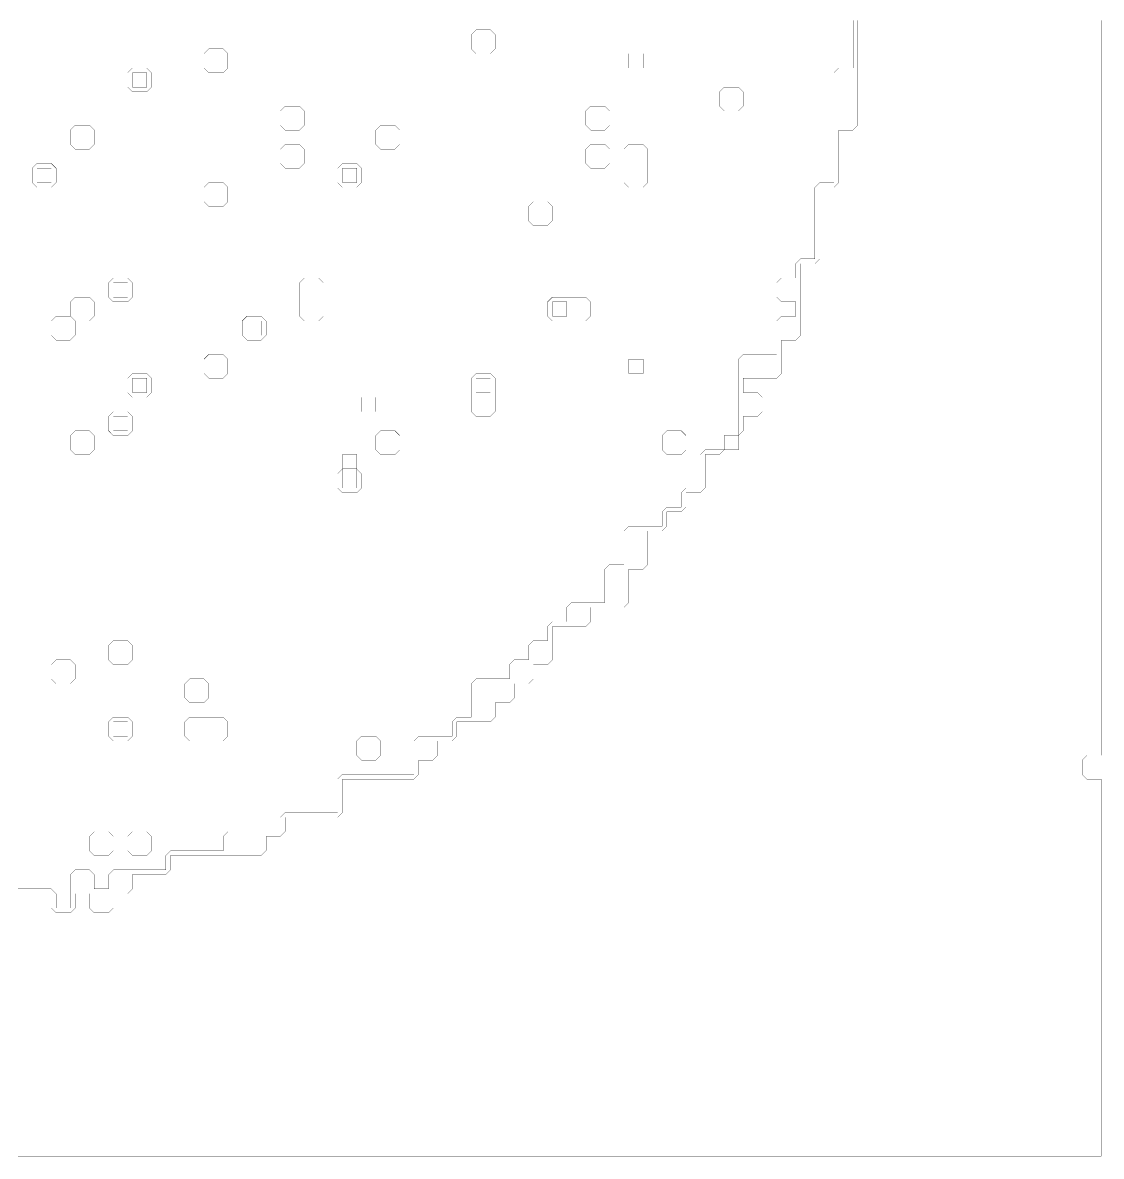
# Model space of a CAD drawing. Header units: metres. Extents: x 0 to 4990, y -4990 to 0.
# Drawn here: x 2783 to 4990, y -4990 to -2671 of the extents above; entities that cross this region are included whole.
import ezdxf

# ---------------------------------------------------------------- set-up
doc = ezdxf.new("R2010")
doc.units = ezdxf.units.M
doc.layers.add('conductor', color=1, linetype='Continuous')
doc.layers.add('substrate', color=5, linetype='Continuous')

msp = doc.modelspace()

# ---------------------------------------------------------------- linework, layer by layer
at = {"layer": 'conductor', "const_width": 0.5}
msp.add_lwpolyline([(2773.4375, -4443.359375), (2783.203125, -4443.359375), (2792.96875, -4443.359375), (2802.734375, -4443.359375), (2812.5, -4443.359375), (2822.265625, -4443.359375), (2832.03125, -4443.359375), (2841.796875, -4443.359375), (2851.5625, -4453.125), (2851.5625, -4462.890625), (2851.5625, -4472.65625), (2851.5625, -4482.421875), (2861.328125, -4482.421875), (2871.09375, -4482.421875), (2880.859375, -4482.421875), (2880.859375, -4472.65625), (2880.859375, -4462.890625), (2880.859375, -4453.125), (2880.859375, -4443.359375), (2880.859375, -4433.59375), (2880.859375, -4423.828125), (2880.859375, -4414.0625), (2890.625, -4404.296875), (2900.390625, -4404.296875), (2910.15625, -4404.296875), (2919.921875, -4404.296875), (2929.6875, -4414.0625), (2929.6875, -4423.828125), (2929.6875, -4433.59375), (2929.6875, -4443.359375), (2939.453125, -4443.359375), (2949.21875, -4443.359375), (2958.984375, -4443.359375), (2958.984375, -4433.59375), (2958.984375, -4423.828125), (2958.984375, -4414.0625), (2968.75, -4404.296875), (2978.515625, -4404.296875), (2988.28125, -4404.296875), (2998.046875, -4404.296875), (3007.8125, -4404.296875), (3017.578125, -4404.296875), (3027.34375, -4404.296875), (3037.109375, -4404.296875), (3046.875, -4404.296875), (3056.640625, -4404.296875), (3066.40625, -4404.296875), (3076.171875, -4404.296875), (3076.171875, -4394.53125), (3076.171875, -4384.765625), (3076.171875, -4375), (3085.9375, -4365.234375), (3095.703125, -4365.234375), (3105.46875, -4365.234375), (3115.234375, -4365.234375), (3125, -4365.234375), (3134.765625, -4365.234375), (3144.53125, -4365.234375), (3154.296875, -4365.234375), (3164.0625, -4365.234375), (3173.828125, -4365.234375), (3183.59375, -4365.234375), (3193.359375, -4365.234375), (3193.359375, -4355.46875), (3193.359375, -4345.703125), (3193.359375, -4335.9375), (3203.125, -4326.171875), (3212.890625, -4326.171875), (3222.65625, -4326.171875), (3232.421875, -4326.171875), (3242.1875, -4326.171875), (3251.953125, -4326.171875), (3261.71875, -4326.171875), (3271.484375, -4326.171875), (3281.25, -4326.171875), (3291.015625, -4326.171875), (3300.78125, -4326.171875), (3310.546875, -4326.171875), (3310.546875, -4316.40625), (3310.546875, -4306.640625), (3310.546875, -4296.875), (3320.3125, -4287.109375), (3330.078125, -4287.109375), (3339.84375, -4287.109375), (3349.609375, -4287.109375), (3359.375, -4287.109375), (3369.140625, -4287.109375), (3378.90625, -4287.109375), (3388.671875, -4287.109375), (3398.4375, -4287.109375), (3408.203125, -4287.109375), (3417.96875, -4287.109375), (3427.734375, -4287.109375), (3427.734375, -4277.34375), (3427.734375, -4267.578125), (3427.734375, -4257.8125), (3427.734375, -4248.046875), (3427.734375, -4238.28125), (3427.734375, -4228.515625), (3427.734375, -4218.75), (3437.5, -4208.984375), (3447.265625, -4208.984375), (3457.03125, -4208.984375), (3466.796875, -4208.984375), (3476.5625, -4208.984375), (3486.328125, -4208.984375), (3496.09375, -4208.984375), (3505.859375, -4208.984375), (3515.625, -4208.984375), (3525.390625, -4208.984375), (3535.15625, -4208.984375), (3544.921875, -4208.984375), (3554.6875, -4208.984375), (3564.453125, -4208.984375), (3574.21875, -4208.984375), (3583.984375, -4208.984375), (3583.984375, -4199.21875), (3583.984375, -4189.453125), (3583.984375, -4179.6875), (3583.984375, -4169.921875), (3583.984375, -4160.15625), (3583.984375, -4150.390625), (3583.984375, -4140.625), (3593.75, -4130.859375), (3603.515625, -4130.859375), (3613.28125, -4130.859375), (3623.046875, -4130.859375), (3632.8125, -4130.859375), (3642.578125, -4130.859375), (3652.34375, -4130.859375), (3662.109375, -4130.859375), (3662.109375, -4121.09375), (3662.109375, -4111.328125), (3662.109375, -4101.5625), (3671.875, -4091.796875), (3681.640625, -4091.796875), (3691.40625, -4091.796875), (3701.171875, -4091.796875), (3701.171875, -4082.03125), (3701.171875, -4072.265625), (3701.171875, -4062.5), (3701.171875, -4052.734375), (3701.171875, -4042.96875), (3701.171875, -4033.203125), (3701.171875, -4023.4375), (3710.9375, -4013.671875), (3720.703125, -4013.671875), (3730.46875, -4013.671875), (3740.234375, -4013.671875), (3750, -4013.671875), (3759.765625, -4013.671875), (3769.53125, -4013.671875), (3779.296875, -4013.671875), (3779.296875, -4003.90625), (3779.296875, -3994.140625), (3779.296875, -3984.375), (3789.0625, -3974.609375), (3798.828125, -3974.609375), (3808.59375, -3974.609375), (3818.359375, -3974.609375), (3818.359375, -3964.84375), (3818.359375, -3955.078125), (3818.359375, -3945.3125), (3828.125, -3935.546875), (3837.890625, -3935.546875), (3847.65625, -3935.546875), (3857.421875, -3935.546875), (3857.421875, -3925.78125), (3857.421875, -3916.015625), (3857.421875, -3906.25), (3867.1875, -3896.484375), (3876.953125, -3896.484375), (3886.71875, -3896.484375), (3896.484375, -3896.484375), (3896.484375, -3886.71875), (3896.484375, -3876.953125), (3896.484375, -3867.1875), (3906.25, -3857.421875), (3916.015625, -3857.421875), (3925.78125, -3857.421875), (3935.546875, -3857.421875), (3945.3125, -3857.421875), (3955.078125, -3857.421875), (3964.84375, -3857.421875), (3974.609375, -3857.421875), (3974.609375, -3847.65625), (3974.609375, -3837.890625), (3974.609375, -3828.125), (3974.609375, -3818.359375), (3974.609375, -3808.59375), (3974.609375, -3798.828125), (3974.609375, -3789.0625), (3984.375, -3779.296875), (3994.140625, -3779.296875), (4003.90625, -3779.296875), (4013.671875, -3779.296875), (4013.671875, -3769.53125), (4013.671875, -3759.765625), (4013.671875, -3750), (4013.671875, -3740.234375), (4013.671875, -3730.46875), (4013.671875, -3720.703125), (4013.671875, -3710.9375), (4023.4375, -3701.171875), (4033.203125, -3701.171875), (4042.96875, -3701.171875), (4052.734375, -3701.171875), (4062.5, -3701.171875), (4072.265625, -3701.171875), (4082.03125, -3701.171875), (4091.796875, -3701.171875), (4091.796875, -3691.40625), (4091.796875, -3681.640625), (4091.796875, -3671.875), (4101.5625, -3662.109375), (4111.328125, -3662.109375), (4121.09375, -3662.109375), (4130.859375, -3662.109375), (4130.859375, -3652.34375), (4130.859375, -3642.578125), (4130.859375, -3632.8125), (4140.625, -3623.046875), (4150.390625, -3623.046875), (4160.15625, -3623.046875), (4169.921875, -3623.046875), (4169.921875, -3613.28125), (4169.921875, -3603.515625), (4169.921875, -3593.75), (4169.921875, -3583.984375), (4169.921875, -3574.21875), (4169.921875, -3564.453125), (4169.921875, -3554.6875), (4179.6875, -3544.921875), (4189.453125, -3544.921875), (4199.21875, -3544.921875), (4208.984375, -3544.921875), (4218.75, -3544.921875), (4228.515625, -3544.921875), (4238.28125, -3544.921875), (4248.046875, -3544.921875), (4248.046875, -3535.15625), (4248.046875, -3525.390625), (4248.046875, -3515.625), (4248.046875, -3505.859375), (4248.046875, -3496.09375), (4248.046875, -3486.328125), (4248.046875, -3476.5625), (4248.046875, -3466.796875), (4248.046875, -3457.03125), (4248.046875, -3447.265625), (4248.046875, -3437.5), (4248.046875, -3427.734375), (4248.046875, -3417.96875), (4248.046875, -3408.203125), (4248.046875, -3398.4375), (4248.046875, -3388.671875), (4248.046875, -3378.90625), (4248.046875, -3369.140625), (4248.046875, -3359.375), (4257.8125, -3349.609375), (4267.578125, -3349.609375), (4277.34375, -3349.609375), (4287.109375, -3349.609375), (4296.875, -3349.609375), (4306.640625, -3349.609375), (4316.40625, -3349.609375), (4326.171875, -3349.609375), (4326.171875, -3339.84375), (4326.171875, -3330.078125), (4326.171875, -3320.3125), (4326.171875, -3310.546875), (4326.171875, -3300.78125), (4326.171875, -3291.015625), (4326.171875, -3281.25), (4335.9375, -3271.484375), (4345.703125, -3271.484375), (4355.46875, -3271.484375), (4365.234375, -3271.484375), (4365.234375, -3261.71875), (4365.234375, -3251.953125), (4365.234375, -3242.1875), (4355.46875, -3242.1875), (4345.703125, -3242.1875), (4335.9375, -3242.1875), (4326.171875, -3232.421875), (4326.171875, -3222.65625), (4326.171875, -3212.890625), (4326.171875, -3203.125), (4335.9375, -3193.359375), (4345.703125, -3193.359375), (4355.46875, -3193.359375), (4365.234375, -3193.359375), (4365.234375, -3183.59375), (4365.234375, -3173.828125), (4365.234375, -3164.0625), (4375, -3154.296875), (4384.765625, -3154.296875), (4394.53125, -3154.296875), (4404.296875, -3154.296875), (4404.296875, -3144.53125), (4404.296875, -3134.765625), (4404.296875, -3125), (4404.296875, -3115.234375), (4404.296875, -3105.46875), (4404.296875, -3095.703125), (4404.296875, -3085.9375), (4404.296875, -3076.171875), (4404.296875, -3066.40625), (4404.296875, -3056.640625), (4404.296875, -3046.875), (4404.296875, -3037.109375), (4404.296875, -3027.34375), (4404.296875, -3017.578125), (4404.296875, -3007.8125), (4414.0625, -2998.046875), (4423.828125, -2998.046875), (4433.59375, -2998.046875), (4443.359375, -2998.046875), (4443.359375, -2988.28125), (4443.359375, -2978.515625), (4443.359375, -2968.75), (4443.359375, -2958.984375), (4443.359375, -2949.21875), (4443.359375, -2939.453125), (4443.359375, -2929.6875), (4443.359375, -2919.921875), (4443.359375, -2910.15625), (4443.359375, -2900.390625), (4443.359375, -2890.625), (4443.359375, -2880.859375), (4443.359375, -2871.09375), (4443.359375, -2861.328125), (4443.359375, -2851.5625), (4443.359375, -2841.796875), (4443.359375, -2832.03125), (4443.359375, -2822.265625), (4443.359375, -2812.5), (4443.359375, -2802.734375), (4443.359375, -2792.96875), (4443.359375, -2783.203125), (4443.359375, -2773.4375), (4453.125, -2763.671875), (4462.890625, -2763.671875), (4472.65625, -2763.671875), (4482.421875, -2763.671875), (4482.421875, -2753.90625), (4482.421875, -2744.140625), (4482.421875, -2734.375), (4482.421875, -2724.609375), (4482.421875, -2714.84375), (4482.421875, -2705.078125), (4482.421875, -2695.3125), (4482.421875, -2685.546875), (4482.421875, -2675.78125), (4482.421875, -2666.015625)], dxfattribs=at)
for points in [[(3701.171875, -2695.3125), (3710.9375, -2685.546875), (3720.703125, -2685.546875), (3730.46875, -2685.546875), (3740.234375, -2685.546875), (3750, -2695.3125), (3750, -2705.078125), (3750, -2714.84375), (3750, -2724.609375), (3740.234375, -2734.375), (3730.46875, -2734.375), (3720.703125, -2734.375), (3710.9375, -2734.375), (3701.171875, -2724.609375), (3701.171875, -2714.84375), (3701.171875, -2705.078125)], [(3154.296875, -2734.375), (3164.0625, -2724.609375), (3173.828125, -2724.609375), (3183.59375, -2724.609375), (3193.359375, -2724.609375), (3203.125, -2734.375), (3203.125, -2744.140625), (3203.125, -2753.90625), (3203.125, -2763.671875), (3193.359375, -2773.4375), (3183.59375, -2773.4375), (3173.828125, -2773.4375), (3164.0625, -2773.4375), (3154.296875, -2763.671875), (3154.296875, -2753.90625), (3154.296875, -2744.140625)], [(2998.046875, -2773.4375), (3007.8125, -2763.671875), (3017.578125, -2763.671875), (3027.34375, -2763.671875), (3037.109375, -2763.671875), (3046.875, -2773.4375), (3046.875, -2783.203125), (3046.875, -2792.96875), (3046.875, -2802.734375), (3037.109375, -2812.5), (3027.34375, -2812.5), (3017.578125, -2812.5), (3007.8125, -2812.5), (2998.046875, -2802.734375), (2998.046875, -2792.96875), (2998.046875, -2783.203125)], [(4208.984375, -2812.5), (4218.75, -2802.734375), (4228.515625, -2802.734375), (4238.28125, -2802.734375), (4248.046875, -2802.734375), (4257.8125, -2812.5), (4257.8125, -2822.265625), (4257.8125, -2832.03125), (4257.8125, -2841.796875), (4248.046875, -2851.5625), (4238.28125, -2851.5625), (4228.515625, -2851.5625), (4218.75, -2851.5625), (4208.984375, -2841.796875), (4208.984375, -2832.03125), (4208.984375, -2822.265625)], [(3310.546875, -2851.5625), (3320.3125, -2841.796875), (3330.078125, -2841.796875), (3339.84375, -2841.796875), (3349.609375, -2841.796875), (3359.375, -2851.5625), (3359.375, -2861.328125), (3359.375, -2871.09375), (3359.375, -2880.859375), (3349.609375, -2890.625), (3339.84375, -2890.625), (3330.078125, -2890.625), (3320.3125, -2890.625), (3310.546875, -2880.859375), (3310.546875, -2871.09375), (3310.546875, -2861.328125)], [(3935.546875, -2851.5625), (3945.3125, -2841.796875), (3955.078125, -2841.796875), (3964.84375, -2841.796875), (3974.609375, -2841.796875), (3984.375, -2851.5625), (3984.375, -2861.328125), (3984.375, -2871.09375), (3984.375, -2880.859375), (3974.609375, -2890.625), (3964.84375, -2890.625), (3955.078125, -2890.625), (3945.3125, -2890.625), (3935.546875, -2880.859375), (3935.546875, -2871.09375), (3935.546875, -2861.328125)], [(2880.859375, -2890.625), (2890.625, -2880.859375), (2900.390625, -2880.859375), (2910.15625, -2880.859375), (2919.921875, -2880.859375), (2929.6875, -2890.625), (2929.6875, -2900.390625), (2929.6875, -2910.15625), (2929.6875, -2919.921875), (2919.921875, -2929.6875), (2910.15625, -2929.6875), (2900.390625, -2929.6875), (2890.625, -2929.6875), (2880.859375, -2919.921875), (2880.859375, -2910.15625), (2880.859375, -2900.390625)], [(3505.859375, -2890.625), (3515.625, -2880.859375), (3525.390625, -2880.859375), (3535.15625, -2880.859375), (3544.921875, -2880.859375), (3554.6875, -2890.625), (3554.6875, -2900.390625), (3554.6875, -2910.15625), (3554.6875, -2919.921875), (3544.921875, -2929.6875), (3535.15625, -2929.6875), (3525.390625, -2929.6875), (3515.625, -2929.6875), (3505.859375, -2919.921875), (3505.859375, -2910.15625), (3505.859375, -2900.390625)], [(3310.546875, -2929.6875), (3320.3125, -2919.921875), (3330.078125, -2919.921875), (3339.84375, -2919.921875), (3349.609375, -2919.921875), (3359.375, -2929.6875), (3359.375, -2939.453125), (3359.375, -2949.21875), (3359.375, -2958.984375), (3349.609375, -2968.75), (3339.84375, -2968.75), (3330.078125, -2968.75), (3320.3125, -2968.75), (3310.546875, -2958.984375), (3310.546875, -2949.21875), (3310.546875, -2939.453125)], [(3935.546875, -2929.6875), (3945.3125, -2919.921875), (3955.078125, -2919.921875), (3964.84375, -2919.921875), (3974.609375, -2919.921875), (3984.375, -2929.6875), (3984.375, -2939.453125), (3984.375, -2949.21875), (3984.375, -2958.984375), (3974.609375, -2968.75), (3964.84375, -2968.75), (3955.078125, -2968.75), (3945.3125, -2968.75), (3935.546875, -2958.984375), (3935.546875, -2949.21875), (3935.546875, -2939.453125)], [(4013.671875, -2929.6875), (4023.4375, -2919.921875), (4033.203125, -2919.921875), (4042.96875, -2919.921875), (4052.734375, -2919.921875), (4062.5, -2929.6875), (4062.5, -2939.453125), (4062.5, -2949.21875), (4062.5, -2958.984375), (4062.5, -2968.75), (4062.5, -2978.515625), (4062.5, -2988.28125), (4062.5, -2998.046875), (4052.734375, -3007.8125), (4042.96875, -3007.8125), (4033.203125, -3007.8125), (4023.4375, -3007.8125), (4013.671875, -2998.046875), (4013.671875, -2988.28125), (4013.671875, -2978.515625), (4013.671875, -2968.75), (4013.671875, -2958.984375), (4013.671875, -2949.21875), (4013.671875, -2939.453125)], [(2802.734375, -2968.75), (2812.5, -2958.984375), (2822.265625, -2958.984375), (2832.03125, -2958.984375), (2841.796875, -2958.984375), (2851.5625, -2968.75), (2851.5625, -2978.515625), (2851.5625, -2988.28125), (2851.5625, -2998.046875), (2841.796875, -3007.8125), (2832.03125, -3007.8125), (2822.265625, -3007.8125), (2812.5, -3007.8125), (2802.734375, -2998.046875), (2802.734375, -2988.28125), (2802.734375, -2978.515625)], [(3427.734375, -2968.75), (3437.5, -2958.984375), (3447.265625, -2958.984375), (3457.03125, -2958.984375), (3466.796875, -2958.984375), (3476.5625, -2968.75), (3476.5625, -2978.515625), (3476.5625, -2988.28125), (3476.5625, -2998.046875), (3466.796875, -3007.8125), (3457.03125, -3007.8125), (3447.265625, -3007.8125), (3437.5, -3007.8125), (3427.734375, -2998.046875), (3427.734375, -2988.28125), (3427.734375, -2978.515625)], [(3154.296875, -3007.8125), (3164.0625, -2998.046875), (3173.828125, -2998.046875), (3183.59375, -2998.046875), (3193.359375, -2998.046875), (3203.125, -3007.8125), (3203.125, -3017.578125), (3203.125, -3027.34375), (3203.125, -3037.109375), (3193.359375, -3046.875), (3183.59375, -3046.875), (3173.828125, -3046.875), (3164.0625, -3046.875), (3154.296875, -3037.109375), (3154.296875, -3027.34375), (3154.296875, -3017.578125)], [(3818.359375, -3046.875), (3828.125, -3037.109375), (3837.890625, -3037.109375), (3847.65625, -3037.109375), (3857.421875, -3037.109375), (3867.1875, -3046.875), (3867.1875, -3056.640625), (3867.1875, -3066.40625), (3867.1875, -3076.171875), (3857.421875, -3085.9375), (3847.65625, -3085.9375), (3837.890625, -3085.9375), (3828.125, -3085.9375), (3818.359375, -3076.171875), (3818.359375, -3066.40625), (3818.359375, -3056.640625)], [(2958.984375, -3203.125), (2968.75, -3193.359375), (2978.515625, -3193.359375), (2988.28125, -3193.359375), (2998.046875, -3193.359375), (3007.8125, -3203.125), (3007.8125, -3212.890625), (3007.8125, -3222.65625), (3007.8125, -3232.421875), (2998.046875, -3242.1875), (2988.28125, -3242.1875), (2978.515625, -3242.1875), (2968.75, -3242.1875), (2958.984375, -3232.421875), (2958.984375, -3222.65625), (2958.984375, -3212.890625)], [(3349.609375, -3203.125), (3359.375, -3193.359375), (3369.140625, -3193.359375), (3378.90625, -3193.359375), (3388.671875, -3193.359375), (3398.4375, -3203.125), (3398.4375, -3212.890625), (3398.4375, -3222.65625), (3398.4375, -3232.421875), (3398.4375, -3242.1875), (3398.4375, -3251.953125), (3398.4375, -3261.71875), (3398.4375, -3271.484375), (3388.671875, -3281.25), (3378.90625, -3281.25), (3369.140625, -3281.25), (3359.375, -3281.25), (3349.609375, -3271.484375), (3349.609375, -3261.71875), (3349.609375, -3251.953125), (3349.609375, -3242.1875), (3349.609375, -3232.421875), (3349.609375, -3222.65625), (3349.609375, -3212.890625)], [(2880.859375, -3242.1875), (2890.625, -3232.421875), (2900.390625, -3232.421875), (2910.15625, -3232.421875), (2919.921875, -3232.421875), (2929.6875, -3242.1875), (2929.6875, -3251.953125), (2929.6875, -3261.71875), (2929.6875, -3271.484375), (2919.921875, -3281.25), (2910.15625, -3281.25), (2900.390625, -3281.25), (2890.625, -3281.25), (2880.859375, -3271.484375), (2880.859375, -3261.71875), (2880.859375, -3251.953125)], [(3857.421875, -3242.1875), (3867.1875, -3232.421875), (3876.953125, -3232.421875), (3886.71875, -3232.421875), (3896.484375, -3232.421875), (3906.25, -3232.421875), (3916.015625, -3232.421875), (3925.78125, -3232.421875), (3935.546875, -3232.421875), (3945.3125, -3242.1875), (3945.3125, -3251.953125), (3945.3125, -3261.71875), (3945.3125, -3271.484375), (3935.546875, -3281.25), (3925.78125, -3281.25), (3916.015625, -3281.25), (3906.25, -3281.25), (3896.484375, -3281.25), (3886.71875, -3281.25), (3876.953125, -3281.25), (3867.1875, -3281.25), (3857.421875, -3271.484375), (3857.421875, -3261.71875), (3857.421875, -3251.953125)], [(2841.796875, -3281.25), (2851.5625, -3271.484375), (2861.328125, -3271.484375), (2871.09375, -3271.484375), (2880.859375, -3271.484375), (2890.625, -3281.25), (2890.625, -3291.015625), (2890.625, -3300.78125), (2890.625, -3310.546875), (2880.859375, -3320.3125), (2871.09375, -3320.3125), (2861.328125, -3320.3125), (2851.5625, -3320.3125), (2841.796875, -3310.546875), (2841.796875, -3300.78125), (2841.796875, -3291.015625)], [(3232.421875, -3281.25), (3242.1875, -3271.484375), (3251.953125, -3271.484375), (3261.71875, -3271.484375), (3271.484375, -3271.484375), (3281.25, -3281.25), (3281.25, -3291.015625), (3281.25, -3300.78125), (3281.25, -3310.546875), (3271.484375, -3320.3125), (3261.71875, -3320.3125), (3251.953125, -3320.3125), (3242.1875, -3320.3125), (3232.421875, -3310.546875), (3232.421875, -3300.78125), (3232.421875, -3291.015625)], [(3154.296875, -3359.375), (3164.0625, -3349.609375), (3173.828125, -3349.609375), (3183.59375, -3349.609375), (3193.359375, -3349.609375), (3203.125, -3359.375), (3203.125, -3369.140625), (3203.125, -3378.90625), (3203.125, -3388.671875), (3193.359375, -3398.4375), (3183.59375, -3398.4375), (3173.828125, -3398.4375), (3164.0625, -3398.4375), (3154.296875, -3388.671875), (3154.296875, -3378.90625), (3154.296875, -3369.140625)], [(2998.046875, -3398.4375), (3007.8125, -3388.671875), (3017.578125, -3388.671875), (3027.34375, -3388.671875), (3037.109375, -3388.671875), (3046.875, -3398.4375), (3046.875, -3408.203125), (3046.875, -3417.96875), (3046.875, -3427.734375), (3037.109375, -3437.5), (3027.34375, -3437.5), (3017.578125, -3437.5), (3007.8125, -3437.5), (2998.046875, -3427.734375), (2998.046875, -3417.96875), (2998.046875, -3408.203125)], [(3701.171875, -3398.4375), (3710.9375, -3388.671875), (3720.703125, -3388.671875), (3730.46875, -3388.671875), (3740.234375, -3388.671875), (3750, -3398.4375), (3750, -3408.203125), (3750, -3417.96875), (3750, -3427.734375), (3750, -3437.5), (3750, -3447.265625), (3750, -3457.03125), (3750, -3466.796875), (3740.234375, -3476.5625), (3730.46875, -3476.5625), (3720.703125, -3476.5625), (3710.9375, -3476.5625), (3701.171875, -3466.796875), (3701.171875, -3457.03125), (3701.171875, -3447.265625), (3701.171875, -3437.5), (3701.171875, -3427.734375), (3701.171875, -3417.96875), (3701.171875, -3408.203125)], [(2958.984375, -3476.5625), (2968.75, -3466.796875), (2978.515625, -3466.796875), (2988.28125, -3466.796875), (2998.046875, -3466.796875), (3007.8125, -3476.5625), (3007.8125, -3486.328125), (3007.8125, -3496.09375), (3007.8125, -3505.859375), (2998.046875, -3515.625), (2988.28125, -3515.625), (2978.515625, -3515.625), (2968.75, -3515.625), (2958.984375, -3505.859375), (2958.984375, -3496.09375), (2958.984375, -3486.328125)], [(2880.859375, -3515.625), (2890.625, -3505.859375), (2900.390625, -3505.859375), (2910.15625, -3505.859375), (2919.921875, -3505.859375), (2929.6875, -3515.625), (2929.6875, -3525.390625), (2929.6875, -3535.15625), (2929.6875, -3544.921875), (2919.921875, -3554.6875), (2910.15625, -3554.6875), (2900.390625, -3554.6875), (2890.625, -3554.6875), (2880.859375, -3544.921875), (2880.859375, -3535.15625), (2880.859375, -3525.390625)], [(3505.859375, -3515.625), (3515.625, -3505.859375), (3525.390625, -3505.859375), (3535.15625, -3505.859375), (3544.921875, -3505.859375), (3554.6875, -3515.625), (3554.6875, -3525.390625), (3554.6875, -3535.15625), (3554.6875, -3544.921875), (3544.921875, -3554.6875), (3535.15625, -3554.6875), (3525.390625, -3554.6875), (3515.625, -3554.6875), (3505.859375, -3544.921875), (3505.859375, -3535.15625), (3505.859375, -3525.390625)], [(4091.796875, -3515.625), (4101.5625, -3505.859375), (4111.328125, -3505.859375), (4121.09375, -3505.859375), (4130.859375, -3505.859375), (4140.625, -3515.625), (4140.625, -3525.390625), (4140.625, -3535.15625), (4140.625, -3544.921875), (4130.859375, -3554.6875), (4121.09375, -3554.6875), (4111.328125, -3554.6875), (4101.5625, -3554.6875), (4091.796875, -3544.921875), (4091.796875, -3535.15625), (4091.796875, -3525.390625)], [(3427.734375, -3593.75), (3437.5, -3583.984375), (3447.265625, -3583.984375), (3457.03125, -3583.984375), (3466.796875, -3583.984375), (3476.5625, -3593.75), (3476.5625, -3603.515625), (3476.5625, -3613.28125), (3476.5625, -3623.046875), (3466.796875, -3632.8125), (3457.03125, -3632.8125), (3447.265625, -3632.8125), (3437.5, -3632.8125), (3427.734375, -3623.046875), (3427.734375, -3613.28125), (3427.734375, -3603.515625)], [(2958.984375, -3945.3125), (2968.75, -3935.546875), (2978.515625, -3935.546875), (2988.28125, -3935.546875), (2998.046875, -3935.546875), (3007.8125, -3945.3125), (3007.8125, -3955.078125), (3007.8125, -3964.84375), (3007.8125, -3974.609375), (2998.046875, -3984.375), (2988.28125, -3984.375), (2978.515625, -3984.375), (2968.75, -3984.375), (2958.984375, -3974.609375), (2958.984375, -3964.84375), (2958.984375, -3955.078125)], [(2841.796875, -3984.375), (2851.5625, -3974.609375), (2861.328125, -3974.609375), (2871.09375, -3974.609375), (2880.859375, -3974.609375), (2890.625, -3984.375), (2890.625, -3994.140625), (2890.625, -4003.90625), (2890.625, -4013.671875), (2880.859375, -4023.4375), (2871.09375, -4023.4375), (2861.328125, -4023.4375), (2851.5625, -4023.4375), (2841.796875, -4013.671875), (2841.796875, -4003.90625), (2841.796875, -3994.140625)], [(3115.234375, -4023.4375), (3125, -4013.671875), (3134.765625, -4013.671875), (3144.53125, -4013.671875), (3154.296875, -4013.671875), (3164.0625, -4023.4375), (3164.0625, -4033.203125), (3164.0625, -4042.96875), (3164.0625, -4052.734375), (3154.296875, -4062.5), (3144.53125, -4062.5), (3134.765625, -4062.5), (3125, -4062.5), (3115.234375, -4052.734375), (3115.234375, -4042.96875), (3115.234375, -4033.203125)], [(2958.984375, -4101.5625), (2968.75, -4091.796875), (2978.515625, -4091.796875), (2988.28125, -4091.796875), (2998.046875, -4091.796875), (3007.8125, -4101.5625), (3007.8125, -4111.328125), (3007.8125, -4121.09375), (3007.8125, -4130.859375), (2998.046875, -4140.625), (2988.28125, -4140.625), (2978.515625, -4140.625), (2968.75, -4140.625), (2958.984375, -4130.859375), (2958.984375, -4121.09375), (2958.984375, -4111.328125)], [(3115.234375, -4101.5625), (3125, -4091.796875), (3134.765625, -4091.796875), (3144.53125, -4091.796875), (3154.296875, -4091.796875), (3164.0625, -4091.796875), (3173.828125, -4091.796875), (3183.59375, -4091.796875), (3193.359375, -4091.796875), (3203.125, -4101.5625), (3203.125, -4111.328125), (3203.125, -4121.09375), (3203.125, -4130.859375), (3193.359375, -4140.625), (3183.59375, -4140.625), (3173.828125, -4140.625), (3164.0625, -4140.625), (3154.296875, -4140.625), (3144.53125, -4140.625), (3134.765625, -4140.625), (3125, -4140.625), (3115.234375, -4130.859375), (3115.234375, -4121.09375), (3115.234375, -4111.328125)], [(3466.796875, -4140.625), (3476.5625, -4130.859375), (3486.328125, -4130.859375), (3496.09375, -4130.859375), (3505.859375, -4130.859375), (3515.625, -4140.625), (3515.625, -4150.390625), (3515.625, -4160.15625), (3515.625, -4169.921875), (3505.859375, -4179.6875), (3496.09375, -4179.6875), (3486.328125, -4179.6875), (3476.5625, -4179.6875), (3466.796875, -4169.921875), (3466.796875, -4160.15625), (3466.796875, -4150.390625)], [(2919.921875, -4335.9375), (2929.6875, -4326.171875), (2939.453125, -4326.171875), (2949.21875, -4326.171875), (2958.984375, -4326.171875), (2968.75, -4335.9375), (2968.75, -4345.703125), (2968.75, -4355.46875), (2968.75, -4365.234375), (2958.984375, -4375), (2949.21875, -4375), (2939.453125, -4375), (2929.6875, -4375), (2919.921875, -4365.234375), (2919.921875, -4355.46875), (2919.921875, -4345.703125)], [(2998.046875, -4335.9375), (3007.8125, -4326.171875), (3017.578125, -4326.171875), (3027.34375, -4326.171875), (3037.109375, -4326.171875), (3046.875, -4335.9375), (3046.875, -4345.703125), (3046.875, -4355.46875), (3046.875, -4365.234375), (3037.109375, -4375), (3027.34375, -4375), (3017.578125, -4375), (3007.8125, -4375), (2998.046875, -4365.234375), (2998.046875, -4355.46875), (2998.046875, -4345.703125)]]:
    msp.add_lwpolyline(points, close=True, dxfattribs=at)
at = {"layer": 'substrate', "const_width": 0.5}
for points in [[(2773.4375, -4990.234375), (2783.203125, -4990.234375), (2792.96875, -4990.234375), (2802.734375, -4990.234375), (2812.5, -4990.234375), (2822.265625, -4990.234375), (2832.03125, -4990.234375), (2841.796875, -4990.234375), (2851.5625, -4990.234375), (2861.328125, -4990.234375), (2871.09375, -4990.234375), (2880.859375, -4990.234375), (2890.625, -4990.234375), (2900.390625, -4990.234375), (2910.15625, -4990.234375), (2919.921875, -4990.234375), (2929.6875, -4990.234375), (2939.453125, -4990.234375), (2949.21875, -4990.234375), (2958.984375, -4990.234375), (2968.75, -4990.234375), (2978.515625, -4990.234375), (2988.28125, -4990.234375), (2998.046875, -4990.234375), (3007.8125, -4990.234375), (3017.578125, -4990.234375), (3027.34375, -4990.234375), (3037.109375, -4990.234375), (3046.875, -4990.234375), (3056.640625, -4990.234375), (3066.40625, -4990.234375), (3076.171875, -4990.234375), (3085.9375, -4990.234375), (3095.703125, -4990.234375), (3105.46875, -4990.234375), (3115.234375, -4990.234375), (3125, -4990.234375), (3134.765625, -4990.234375), (3144.53125, -4990.234375), (3154.296875, -4990.234375), (3164.0625, -4990.234375), (3173.828125, -4990.234375), (3183.59375, -4990.234375), (3193.359375, -4990.234375), (3203.125, -4990.234375), (3212.890625, -4990.234375), (3222.65625, -4990.234375), (3232.421875, -4990.234375), (3242.1875, -4990.234375), (3251.953125, -4990.234375), (3261.71875, -4990.234375), (3271.484375, -4990.234375), (3281.25, -4990.234375), (3291.015625, -4990.234375), (3300.78125, -4990.234375), (3310.546875, -4990.234375), (3320.3125, -4990.234375), (3330.078125, -4990.234375), (3339.84375, -4990.234375), (3349.609375, -4990.234375), (3359.375, -4990.234375), (3369.140625, -4990.234375), (3378.90625, -4990.234375), (3388.671875, -4990.234375), (3398.4375, -4990.234375), (3408.203125, -4990.234375), (3417.96875, -4990.234375), (3427.734375, -4990.234375), (3437.5, -4990.234375), (3447.265625, -4990.234375), (3457.03125, -4990.234375), (3466.796875, -4990.234375), (3476.5625, -4990.234375), (3486.328125, -4990.234375), (3496.09375, -4990.234375), (3505.859375, -4990.234375), (3515.625, -4990.234375), (3525.390625, -4990.234375), (3535.15625, -4990.234375), (3544.921875, -4990.234375), (3554.6875, -4990.234375), (3564.453125, -4990.234375), (3574.21875, -4990.234375), (3583.984375, -4990.234375), (3593.75, -4990.234375), (3603.515625, -4990.234375), (3613.28125, -4990.234375), (3623.046875, -4990.234375), (3632.8125, -4990.234375), (3642.578125, -4990.234375), (3652.34375, -4990.234375), (3662.109375, -4990.234375), (3671.875, -4990.234375), (3681.640625, -4990.234375), (3691.40625, -4990.234375), (3701.171875, -4990.234375), (3710.9375, -4990.234375), (3720.703125, -4990.234375), (3730.46875, -4990.234375), (3740.234375, -4990.234375), (3750, -4990.234375), (3759.765625, -4990.234375), (3769.53125, -4990.234375), (3779.296875, -4990.234375), (3789.0625, -4990.234375), (3798.828125, -4990.234375), (3808.59375, -4990.234375), (3818.359375, -4990.234375), (3828.125, -4990.234375), (3837.890625, -4990.234375), (3847.65625, -4990.234375), (3857.421875, -4990.234375), (3867.1875, -4990.234375), (3876.953125, -4990.234375), (3886.71875, -4990.234375), (3896.484375, -4990.234375), (3906.25, -4990.234375), (3916.015625, -4990.234375), (3925.78125, -4990.234375), (3935.546875, -4990.234375), (3945.3125, -4990.234375), (3955.078125, -4990.234375), (3964.84375, -4990.234375), (3974.609375, -4990.234375), (3984.375, -4990.234375), (3994.140625, -4990.234375), (4003.90625, -4990.234375), (4013.671875, -4990.234375), (4023.4375, -4990.234375), (4033.203125, -4990.234375), (4042.96875, -4990.234375), (4052.734375, -4990.234375), (4062.5, -4990.234375), (4072.265625, -4990.234375), (4082.03125, -4990.234375), (4091.796875, -4990.234375), (4101.5625, -4990.234375), (4111.328125, -4990.234375), (4121.09375, -4990.234375), (4130.859375, -4990.234375), (4140.625, -4990.234375), (4150.390625, -4990.234375), (4160.15625, -4990.234375), (4169.921875, -4990.234375), (4179.6875, -4990.234375), (4189.453125, -4990.234375), (4199.21875, -4990.234375), (4208.984375, -4990.234375), (4218.75, -4990.234375), (4228.515625, -4990.234375), (4238.28125, -4990.234375), (4248.046875, -4990.234375), (4257.8125, -4990.234375), (4267.578125, -4990.234375), (4277.34375, -4990.234375), (4287.109375, -4990.234375), (4296.875, -4990.234375), (4306.640625, -4990.234375), (4316.40625, -4990.234375), (4326.171875, -4990.234375), (4335.9375, -4990.234375), (4345.703125, -4990.234375), (4355.46875, -4990.234375), (4365.234375, -4990.234375), (4375, -4990.234375), (4384.765625, -4990.234375), (4394.53125, -4990.234375), (4404.296875, -4990.234375), (4414.0625, -4990.234375), (4423.828125, -4990.234375), (4433.59375, -4990.234375), (4443.359375, -4990.234375), (4453.125, -4990.234375), (4462.890625, -4990.234375), (4472.65625, -4990.234375), (4482.421875, -4990.234375), (4492.1875, -4990.234375), (4501.953125, -4990.234375), (4511.71875, -4990.234375), (4521.484375, -4990.234375), (4531.25, -4990.234375), (4541.015625, -4990.234375), (4550.78125, -4990.234375), (4560.546875, -4990.234375), (4570.3125, -4990.234375), (4580.078125, -4990.234375), (4589.84375, -4990.234375), (4599.609375, -4990.234375), (4609.375, -4990.234375), (4619.140625, -4990.234375), (4628.90625, -4990.234375), (4638.671875, -4990.234375), (4648.4375, -4990.234375), (4658.203125, -4990.234375), (4667.96875, -4990.234375), (4677.734375, -4990.234375), (4687.5, -4990.234375), (4697.265625, -4990.234375), (4707.03125, -4990.234375), (4716.796875, -4990.234375), (4726.5625, -4990.234375), (4736.328125, -4990.234375), (4746.09375, -4990.234375), (4755.859375, -4990.234375), (4765.625, -4990.234375), (4775.390625, -4990.234375), (4785.15625, -4990.234375), (4794.921875, -4990.234375), (4804.6875, -4990.234375), (4814.453125, -4990.234375), (4824.21875, -4990.234375), (4833.984375, -4990.234375), (4843.75, -4990.234375), (4853.515625, -4990.234375), (4863.28125, -4990.234375), (4873.046875, -4990.234375), (4882.8125, -4990.234375), (4892.578125, -4990.234375), (4902.34375, -4990.234375), (4912.109375, -4990.234375), (4921.875, -4990.234375), (4931.640625, -4990.234375), (4941.40625, -4990.234375), (4951.171875, -4990.234375), (4960.9375, -4990.234375), (4970.703125, -4990.234375), (4980.46875, -4990.234375), (4990.234375, -4990.234375), (4990.234375, -4980.46875), (4990.234375, -4970.703125), (4990.234375, -4960.9375), (4990.234375, -4951.171875), (4990.234375, -4941.40625), (4990.234375, -4931.640625), (4990.234375, -4921.875), (4990.234375, -4912.109375), (4990.234375, -4902.34375), (4990.234375, -4892.578125), (4990.234375, -4882.8125), (4990.234375, -4873.046875), (4990.234375, -4863.28125), (4990.234375, -4853.515625), (4990.234375, -4843.75), (4990.234375, -4833.984375), (4990.234375, -4824.21875), (4990.234375, -4814.453125), (4990.234375, -4804.6875), (4990.234375, -4794.921875), (4990.234375, -4785.15625), (4990.234375, -4775.390625), (4990.234375, -4765.625), (4990.234375, -4755.859375), (4990.234375, -4746.09375), (4990.234375, -4736.328125), (4990.234375, -4726.5625), (4990.234375, -4716.796875), (4990.234375, -4707.03125), (4990.234375, -4697.265625), (4990.234375, -4687.5), (4990.234375, -4677.734375), (4990.234375, -4667.96875), (4990.234375, -4658.203125), (4990.234375, -4648.4375), (4990.234375, -4638.671875), (4990.234375, -4628.90625), (4990.234375, -4619.140625), (4990.234375, -4609.375), (4990.234375, -4599.609375), (4990.234375, -4589.84375), (4990.234375, -4580.078125), (4990.234375, -4570.3125), (4990.234375, -4560.546875), (4990.234375, -4550.78125), (4990.234375, -4541.015625), (4990.234375, -4531.25), (4990.234375, -4521.484375), (4990.234375, -4511.71875), (4990.234375, -4501.953125), (4990.234375, -4492.1875), (4990.234375, -4482.421875), (4990.234375, -4472.65625), (4990.234375, -4462.890625), (4990.234375, -4453.125), (4990.234375, -4443.359375), (4990.234375, -4433.59375), (4990.234375, -4423.828125), (4990.234375, -4414.0625), (4990.234375, -4404.296875), (4990.234375, -4394.53125), (4990.234375, -4384.765625), (4990.234375, -4375), (4990.234375, -4365.234375), (4990.234375, -4355.46875), (4990.234375, -4345.703125), (4990.234375, -4335.9375), (4990.234375, -4326.171875), (4990.234375, -4316.40625), (4990.234375, -4306.640625), (4990.234375, -4296.875), (4990.234375, -4287.109375), (4990.234375, -4277.34375), (4990.234375, -4267.578125), (4990.234375, -4257.8125), (4990.234375, -4248.046875), (4990.234375, -4238.28125), (4990.234375, -4228.515625), (4990.234375, -4218.75), (4980.46875, -4218.75), (4970.703125, -4218.75), (4960.9375, -4218.75), (4951.171875, -4208.984375), (4951.171875, -4199.21875), (4951.171875, -4189.453125), (4951.171875, -4179.6875), (4960.9375, -4169.921875), (4970.703125, -4169.921875), (4980.46875, -4169.921875), (4990.234375, -4169.921875), (4990.234375, -4160.15625), (4990.234375, -4150.390625), (4990.234375, -4140.625), (4990.234375, -4130.859375), (4990.234375, -4121.09375), (4990.234375, -4111.328125), (4990.234375, -4101.5625), (4990.234375, -4091.796875), (4990.234375, -4082.03125), (4990.234375, -4072.265625), (4990.234375, -4062.5), (4990.234375, -4052.734375), (4990.234375, -4042.96875), (4990.234375, -4033.203125), (4990.234375, -4023.4375), (4990.234375, -4013.671875), (4990.234375, -4003.90625), (4990.234375, -3994.140625), (4990.234375, -3984.375), (4990.234375, -3974.609375), (4990.234375, -3964.84375), (4990.234375, -3955.078125), (4990.234375, -3945.3125), (4990.234375, -3935.546875), (4990.234375, -3925.78125), (4990.234375, -3916.015625), (4990.234375, -3906.25), (4990.234375, -3896.484375), (4990.234375, -3886.71875), (4990.234375, -3876.953125), (4990.234375, -3867.1875), (4990.234375, -3857.421875), (4990.234375, -3847.65625), (4990.234375, -3837.890625), (4990.234375, -3828.125), (4990.234375, -3818.359375), (4990.234375, -3808.59375), (4990.234375, -3798.828125), (4990.234375, -3789.0625), (4990.234375, -3779.296875), (4990.234375, -3769.53125), (4990.234375, -3759.765625), (4990.234375, -3750), (4990.234375, -3740.234375), (4990.234375, -3730.46875), (4990.234375, -3720.703125), (4990.234375, -3710.9375), (4990.234375, -3701.171875), (4990.234375, -3691.40625), (4990.234375, -3681.640625), (4990.234375, -3671.875), (4990.234375, -3662.109375), (4990.234375, -3652.34375), (4990.234375, -3642.578125), (4990.234375, -3632.8125), (4990.234375, -3623.046875), (4990.234375, -3613.28125), (4990.234375, -3603.515625), (4990.234375, -3593.75), (4990.234375, -3583.984375), (4990.234375, -3574.21875), (4990.234375, -3564.453125), (4990.234375, -3554.6875), (4990.234375, -3544.921875), (4990.234375, -3535.15625), (4990.234375, -3525.390625), (4990.234375, -3515.625), (4990.234375, -3505.859375), (4990.234375, -3496.09375), (4990.234375, -3486.328125), (4990.234375, -3476.5625), (4990.234375, -3466.796875), (4990.234375, -3457.03125), (4990.234375, -3447.265625), (4990.234375, -3437.5), (4990.234375, -3427.734375), (4990.234375, -3417.96875), (4990.234375, -3408.203125), (4990.234375, -3398.4375), (4990.234375, -3388.671875), (4990.234375, -3378.90625), (4990.234375, -3369.140625), (4990.234375, -3359.375), (4990.234375, -3349.609375), (4990.234375, -3339.84375), (4990.234375, -3330.078125), (4990.234375, -3320.3125), (4990.234375, -3310.546875), (4990.234375, -3300.78125), (4990.234375, -3291.015625), (4990.234375, -3281.25), (4990.234375, -3271.484375), (4990.234375, -3261.71875), (4990.234375, -3251.953125), (4990.234375, -3242.1875), (4990.234375, -3232.421875), (4990.234375, -3222.65625), (4990.234375, -3212.890625), (4990.234375, -3203.125), (4990.234375, -3193.359375), (4990.234375, -3183.59375), (4990.234375, -3173.828125), (4990.234375, -3164.0625), (4990.234375, -3154.296875), (4990.234375, -3144.53125), (4990.234375, -3134.765625), (4990.234375, -3125), (4990.234375, -3115.234375), (4990.234375, -3105.46875), (4990.234375, -3095.703125), (4990.234375, -3085.9375), (4990.234375, -3076.171875), (4990.234375, -3066.40625), (4990.234375, -3056.640625), (4990.234375, -3046.875), (4990.234375, -3037.109375), (4990.234375, -3027.34375), (4990.234375, -3017.578125), (4990.234375, -3007.8125), (4990.234375, -2998.046875), (4990.234375, -2988.28125), (4990.234375, -2978.515625), (4990.234375, -2968.75), (4990.234375, -2958.984375), (4990.234375, -2949.21875), (4990.234375, -2939.453125), (4990.234375, -2929.6875), (4990.234375, -2919.921875), (4990.234375, -2910.15625), (4990.234375, -2900.390625), (4990.234375, -2890.625), (4990.234375, -2880.859375), (4990.234375, -2871.09375), (4990.234375, -2861.328125), (4990.234375, -2851.5625), (4990.234375, -2841.796875), (4990.234375, -2832.03125), (4990.234375, -2822.265625), (4990.234375, -2812.5), (4990.234375, -2802.734375), (4990.234375, -2792.96875), (4990.234375, -2783.203125), (4990.234375, -2773.4375), (4990.234375, -2763.671875), (4990.234375, -2753.90625), (4990.234375, -2744.140625), (4990.234375, -2734.375), (4990.234375, -2724.609375), (4990.234375, -2714.84375), (4990.234375, -2705.078125), (4990.234375, -2695.3125), (4990.234375, -2685.546875), (4990.234375, -2675.78125), (4990.234375, -2666.015625)], [(4492.1875, -2666.015625), (4492.1875, -2675.78125), (4492.1875, -2685.546875), (4492.1875, -2695.3125), (4492.1875, -2705.078125), (4492.1875, -2714.84375), (4492.1875, -2724.609375), (4492.1875, -2734.375), (4492.1875, -2744.140625), (4492.1875, -2753.90625), (4492.1875, -2763.671875), (4492.1875, -2773.4375), (4492.1875, -2783.203125), (4492.1875, -2792.96875), (4492.1875, -2802.734375), (4492.1875, -2812.5), (4492.1875, -2822.265625), (4492.1875, -2832.03125), (4492.1875, -2841.796875), (4492.1875, -2851.5625), (4492.1875, -2861.328125), (4492.1875, -2871.09375), (4492.1875, -2880.859375), (4482.421875, -2890.625), (4472.65625, -2890.625), (4462.890625, -2890.625), (4453.125, -2890.625), (4453.125, -2900.390625), (4453.125, -2910.15625), (4453.125, -2919.921875), (4453.125, -2929.6875), (4453.125, -2939.453125), (4453.125, -2949.21875), (4453.125, -2958.984375), (4453.125, -2968.75), (4453.125, -2978.515625), (4453.125, -2988.28125), (4453.125, -2998.046875), (4443.359375, -3007.8125), (4433.59375, -3007.8125), (4423.828125, -3007.8125), (4414.0625, -3007.8125), (4414.0625, -3017.578125), (4414.0625, -3027.34375), (4414.0625, -3037.109375), (4414.0625, -3046.875), (4414.0625, -3056.640625), (4414.0625, -3066.40625), (4414.0625, -3076.171875), (4414.0625, -3085.9375), (4414.0625, -3095.703125), (4414.0625, -3105.46875), (4414.0625, -3115.234375), (4414.0625, -3125), (4414.0625, -3134.765625), (4414.0625, -3144.53125), (4414.0625, -3154.296875), (4404.296875, -3164.0625), (4394.53125, -3164.0625), (4384.765625, -3164.0625), (4375, -3164.0625), (4375, -3173.828125), (4375, -3183.59375), (4375, -3193.359375), (4375, -3203.125), (4375, -3212.890625), (4375, -3222.65625), (4375, -3232.421875), (4375, -3242.1875), (4375, -3251.953125), (4375, -3261.71875), (4375, -3271.484375), (4375, -3281.25), (4375, -3291.015625), (4375, -3300.78125), (4375, -3310.546875), (4365.234375, -3320.3125), (4355.46875, -3320.3125), (4345.703125, -3320.3125), (4335.9375, -3320.3125), (4335.9375, -3330.078125), (4335.9375, -3339.84375), (4335.9375, -3349.609375), (4335.9375, -3359.375), (4335.9375, -3369.140625), (4335.9375, -3378.90625), (4335.9375, -3388.671875), (4326.171875, -3398.4375), (4316.40625, -3398.4375), (4306.640625, -3398.4375), (4296.875, -3398.4375), (4287.109375, -3398.4375), (4277.34375, -3398.4375), (4267.578125, -3398.4375), (4257.8125, -3398.4375), (4257.8125, -3408.203125), (4257.8125, -3417.96875), (4257.8125, -3427.734375), (4267.578125, -3427.734375), (4277.34375, -3427.734375), (4287.109375, -3427.734375), (4296.875, -3437.5), (4296.875, -3447.265625), (4296.875, -3457.03125), (4296.875, -3466.796875), (4287.109375, -3476.5625), (4277.34375, -3476.5625), (4267.578125, -3476.5625), (4257.8125, -3476.5625), (4257.8125, -3486.328125), (4257.8125, -3496.09375), (4257.8125, -3505.859375), (4248.046875, -3515.625), (4238.28125, -3515.625), (4228.515625, -3515.625), (4218.75, -3515.625), (4218.75, -3525.390625), (4218.75, -3535.15625), (4218.75, -3544.921875), (4208.984375, -3554.6875), (4199.21875, -3554.6875), (4189.453125, -3554.6875), (4179.6875, -3554.6875), (4179.6875, -3564.453125), (4179.6875, -3574.21875), (4179.6875, -3583.984375), (4179.6875, -3593.75), (4179.6875, -3603.515625), (4179.6875, -3613.28125), (4179.6875, -3623.046875), (4169.921875, -3632.8125), (4160.15625, -3632.8125), (4150.390625, -3632.8125), (4140.625, -3632.8125), (4140.625, -3642.578125), (4140.625, -3652.34375), (4140.625, -3662.109375), (4130.859375, -3671.875), (4121.09375, -3671.875), (4111.328125, -3671.875), (4101.5625, -3671.875), (4101.5625, -3681.640625), (4101.5625, -3691.40625), (4101.5625, -3701.171875), (4091.796875, -3710.9375), (4082.03125, -3710.9375), (4072.265625, -3710.9375), (4062.5, -3710.9375), (4062.5, -3720.703125), (4062.5, -3730.46875), (4062.5, -3740.234375), (4062.5, -3750), (4062.5, -3759.765625), (4062.5, -3769.53125), (4062.5, -3779.296875), (4052.734375, -3789.0625), (4042.96875, -3789.0625), (4033.203125, -3789.0625), (4023.4375, -3789.0625), (4023.4375, -3798.828125), (4023.4375, -3808.59375), (4023.4375, -3818.359375), (4023.4375, -3828.125), (4023.4375, -3837.890625), (4023.4375, -3847.65625), (4023.4375, -3857.421875), (4013.671875, -3867.1875), (4003.90625, -3867.1875), (3994.140625, -3867.1875), (3984.375, -3867.1875), (3974.609375, -3867.1875), (3964.84375, -3867.1875), (3955.078125, -3867.1875), (3945.3125, -3867.1875), (3945.3125, -3876.953125), (3945.3125, -3886.71875), (3945.3125, -3896.484375), (3935.546875, -3906.25), (3925.78125, -3906.25), (3916.015625, -3906.25), (3906.25, -3906.25), (3896.484375, -3906.25), (3886.71875, -3906.25), (3876.953125, -3906.25), (3867.1875, -3906.25), (3867.1875, -3916.015625), (3867.1875, -3925.78125), (3867.1875, -3935.546875), (3867.1875, -3945.3125), (3867.1875, -3955.078125), (3867.1875, -3964.84375), (3867.1875, -3974.609375), (3857.421875, -3984.375), (3847.65625, -3984.375), (3837.890625, -3984.375), (3828.125, -3984.375), (3828.125, -3994.140625), (3828.125, -4003.90625), (3828.125, -4013.671875), (3818.359375, -4023.4375), (3808.59375, -4023.4375), (3798.828125, -4023.4375), (3789.0625, -4023.4375), (3789.0625, -4033.203125), (3789.0625, -4042.96875), (3789.0625, -4052.734375), (3779.296875, -4062.5), (3769.53125, -4062.5), (3759.765625, -4062.5), (3750, -4062.5), (3750, -4072.265625), (3750, -4082.03125), (3750, -4091.796875), (3740.234375, -4101.5625), (3730.46875, -4101.5625), (3720.703125, -4101.5625), (3710.9375, -4101.5625), (3701.171875, -4101.5625), (3691.40625, -4101.5625), (3681.640625, -4101.5625), (3671.875, -4101.5625), (3671.875, -4111.328125), (3671.875, -4121.09375), (3671.875, -4130.859375), (3662.109375, -4140.625), (3652.34375, -4140.625), (3642.578125, -4140.625), (3632.8125, -4140.625), (3632.8125, -4150.390625), (3632.8125, -4160.15625), (3632.8125, -4169.921875), (3623.046875, -4179.6875), (3613.28125, -4179.6875), (3603.515625, -4179.6875), (3593.75, -4179.6875), (3593.75, -4189.453125), (3593.75, -4199.21875), (3593.75, -4208.984375), (3583.984375, -4218.75), (3574.21875, -4218.75), (3564.453125, -4218.75), (3554.6875, -4218.75), (3544.921875, -4218.75), (3535.15625, -4218.75), (3525.390625, -4218.75), (3515.625, -4218.75), (3505.859375, -4218.75), (3496.09375, -4218.75), (3486.328125, -4218.75), (3476.5625, -4218.75), (3466.796875, -4218.75), (3457.03125, -4218.75), (3447.265625, -4218.75), (3437.5, -4218.75), (3437.5, -4228.515625), (3437.5, -4238.28125), (3437.5, -4248.046875), (3437.5, -4257.8125), (3437.5, -4267.578125), (3437.5, -4277.34375), (3437.5, -4287.109375), (3427.734375, -4296.875), (3417.96875, -4296.875), (3408.203125, -4296.875), (3398.4375, -4296.875), (3388.671875, -4296.875), (3378.90625, -4296.875), (3369.140625, -4296.875), (3359.375, -4296.875), (3349.609375, -4296.875), (3339.84375, -4296.875), (3330.078125, -4296.875), (3320.3125, -4296.875), (3320.3125, -4306.640625), (3320.3125, -4316.40625), (3320.3125, -4326.171875), (3310.546875, -4335.9375), (3300.78125, -4335.9375), (3291.015625, -4335.9375), (3281.25, -4335.9375), (3281.25, -4345.703125), (3281.25, -4355.46875), (3281.25, -4365.234375), (3271.484375, -4375), (3261.71875, -4375), (3251.953125, -4375), (3242.1875, -4375), (3232.421875, -4375), (3222.65625, -4375), (3212.890625, -4375), (3203.125, -4375), (3193.359375, -4375), (3183.59375, -4375), (3173.828125, -4375), (3164.0625, -4375), (3154.296875, -4375), (3144.53125, -4375), (3134.765625, -4375), (3125, -4375), (3115.234375, -4375), (3105.46875, -4375), (3095.703125, -4375), (3085.9375, -4375), (3085.9375, -4384.765625), (3085.9375, -4394.53125), (3085.9375, -4404.296875), (3076.171875, -4414.0625), (3066.40625, -4414.0625), (3056.640625, -4414.0625), (3046.875, -4414.0625), (3037.109375, -4414.0625), (3027.34375, -4414.0625), (3017.578125, -4414.0625), (3007.8125, -4414.0625), (3007.8125, -4423.828125), (3007.8125, -4433.59375), (3007.8125, -4443.359375), (2998.046875, -4453.125), (2988.28125, -4453.125), (2978.515625, -4453.125), (2968.75, -4453.125), (2968.75, -4462.890625), (2968.75, -4472.65625), (2968.75, -4482.421875), (2958.984375, -4492.1875), (2949.21875, -4492.1875), (2939.453125, -4492.1875), (2929.6875, -4492.1875), (2919.921875, -4482.421875), (2919.921875, -4472.65625), (2919.921875, -4462.890625), (2919.921875, -4453.125), (2910.15625, -4453.125), (2900.390625, -4453.125), (2890.625, -4453.125), (2890.625, -4462.890625), (2890.625, -4472.65625), (2890.625, -4482.421875), (2880.859375, -4492.1875), (2871.09375, -4492.1875), (2861.328125, -4492.1875), (2851.5625, -4492.1875), (2841.796875, -4482.421875), (2841.796875, -4472.65625), (2841.796875, -4462.890625), (2841.796875, -4453.125), (2832.03125, -4453.125), (2822.265625, -4453.125), (2812.5, -4453.125), (2802.734375, -4453.125), (2792.96875, -4453.125), (2783.203125, -4453.125), (2773.4375, -4453.125)]]:
    msp.add_lwpolyline(points, dxfattribs=at)
for points in [[(4023.4375, -2734.375), (4023.4375, -2744.140625), (4023.4375, -2753.90625), (4023.4375, -2763.671875), (4033.203125, -2763.671875), (4042.96875, -2763.671875), (4052.734375, -2763.671875), (4052.734375, -2753.90625), (4052.734375, -2744.140625), (4052.734375, -2734.375), (4042.96875, -2734.375), (4033.203125, -2734.375)], [(3007.8125, -2773.4375), (3007.8125, -2783.203125), (3007.8125, -2792.96875), (3007.8125, -2802.734375), (3017.578125, -2802.734375), (3027.34375, -2802.734375), (3037.109375, -2802.734375), (3037.109375, -2792.96875), (3037.109375, -2783.203125), (3037.109375, -2773.4375), (3027.34375, -2773.4375), (3017.578125, -2773.4375)], [(2812.5, -2968.75), (2812.5, -2978.515625), (2812.5, -2988.28125), (2812.5, -2998.046875), (2822.265625, -2998.046875), (2832.03125, -2998.046875), (2841.796875, -2998.046875), (2841.796875, -2988.28125), (2841.796875, -2978.515625), (2841.796875, -2968.75), (2832.03125, -2968.75), (2822.265625, -2968.75)], [(3437.5, -2968.75), (3437.5, -2978.515625), (3437.5, -2988.28125), (3437.5, -2998.046875), (3447.265625, -2998.046875), (3457.03125, -2998.046875), (3466.796875, -2998.046875), (3466.796875, -2988.28125), (3466.796875, -2978.515625), (3466.796875, -2968.75), (3457.03125, -2968.75), (3447.265625, -2968.75)], [(2968.75, -3203.125), (2968.75, -3212.890625), (2968.75, -3222.65625), (2968.75, -3232.421875), (2978.515625, -3232.421875), (2988.28125, -3232.421875), (2998.046875, -3232.421875), (2998.046875, -3222.65625), (2998.046875, -3212.890625), (2998.046875, -3203.125), (2988.28125, -3203.125), (2978.515625, -3203.125)], [(3867.1875, -3242.1875), (3867.1875, -3251.953125), (3867.1875, -3261.71875), (3867.1875, -3271.484375), (3876.953125, -3271.484375), (3886.71875, -3271.484375), (3896.484375, -3271.484375), (3896.484375, -3261.71875), (3896.484375, -3251.953125), (3896.484375, -3242.1875), (3886.71875, -3242.1875), (3876.953125, -3242.1875)], [(3242.1875, -3281.25), (3242.1875, -3291.015625), (3242.1875, -3300.78125), (3242.1875, -3310.546875), (3251.953125, -3310.546875), (3261.71875, -3310.546875), (3271.484375, -3310.546875), (3271.484375, -3300.78125), (3271.484375, -3291.015625), (3271.484375, -3281.25), (3261.71875, -3281.25), (3251.953125, -3281.25)], [(4023.4375, -3359.375), (4023.4375, -3369.140625), (4023.4375, -3378.90625), (4023.4375, -3388.671875), (4033.203125, -3388.671875), (4042.96875, -3388.671875), (4052.734375, -3388.671875), (4052.734375, -3378.90625), (4052.734375, -3369.140625), (4052.734375, -3359.375), (4042.96875, -3359.375), (4033.203125, -3359.375)], [(3007.8125, -3398.4375), (3007.8125, -3408.203125), (3007.8125, -3417.96875), (3007.8125, -3427.734375), (3017.578125, -3427.734375), (3027.34375, -3427.734375), (3037.109375, -3427.734375), (3037.109375, -3417.96875), (3037.109375, -3408.203125), (3037.109375, -3398.4375), (3027.34375, -3398.4375), (3017.578125, -3398.4375)], [(3710.9375, -3398.4375), (3710.9375, -3408.203125), (3710.9375, -3417.96875), (3710.9375, -3427.734375), (3720.703125, -3427.734375), (3730.46875, -3427.734375), (3740.234375, -3427.734375), (3740.234375, -3417.96875), (3740.234375, -3408.203125), (3740.234375, -3398.4375), (3730.46875, -3398.4375), (3720.703125, -3398.4375)], [(3476.5625, -3437.5), (3476.5625, -3447.265625), (3476.5625, -3457.03125), (3476.5625, -3466.796875), (3486.328125, -3466.796875), (3496.09375, -3466.796875), (3505.859375, -3466.796875), (3505.859375, -3457.03125), (3505.859375, -3447.265625), (3505.859375, -3437.5), (3496.09375, -3437.5), (3486.328125, -3437.5)], [(2968.75, -3476.5625), (2968.75, -3486.328125), (2968.75, -3496.09375), (2968.75, -3505.859375), (2978.515625, -3505.859375), (2988.28125, -3505.859375), (2998.046875, -3505.859375), (2998.046875, -3496.09375), (2998.046875, -3486.328125), (2998.046875, -3476.5625), (2988.28125, -3476.5625), (2978.515625, -3476.5625)], [(3437.5, -3554.6875), (3437.5, -3564.453125), (3437.5, -3574.21875), (3437.5, -3583.984375), (3437.5, -3593.75), (3437.5, -3603.515625), (3437.5, -3613.28125), (3437.5, -3623.046875), (3447.265625, -3623.046875), (3457.03125, -3623.046875), (3466.796875, -3623.046875), (3466.796875, -3613.28125), (3466.796875, -3603.515625), (3466.796875, -3593.75), (3466.796875, -3583.984375), (3466.796875, -3574.21875), (3466.796875, -3564.453125), (3466.796875, -3554.6875), (3457.03125, -3554.6875), (3447.265625, -3554.6875)], [(2968.75, -4101.5625), (2968.75, -4111.328125), (2968.75, -4121.09375), (2968.75, -4130.859375), (2978.515625, -4130.859375), (2988.28125, -4130.859375), (2998.046875, -4130.859375), (2998.046875, -4121.09375), (2998.046875, -4111.328125), (2998.046875, -4101.5625), (2988.28125, -4101.5625), (2978.515625, -4101.5625)]]:
    msp.add_lwpolyline(points, close=True, dxfattribs=at)

doc.saveas('drawing.dxf')
